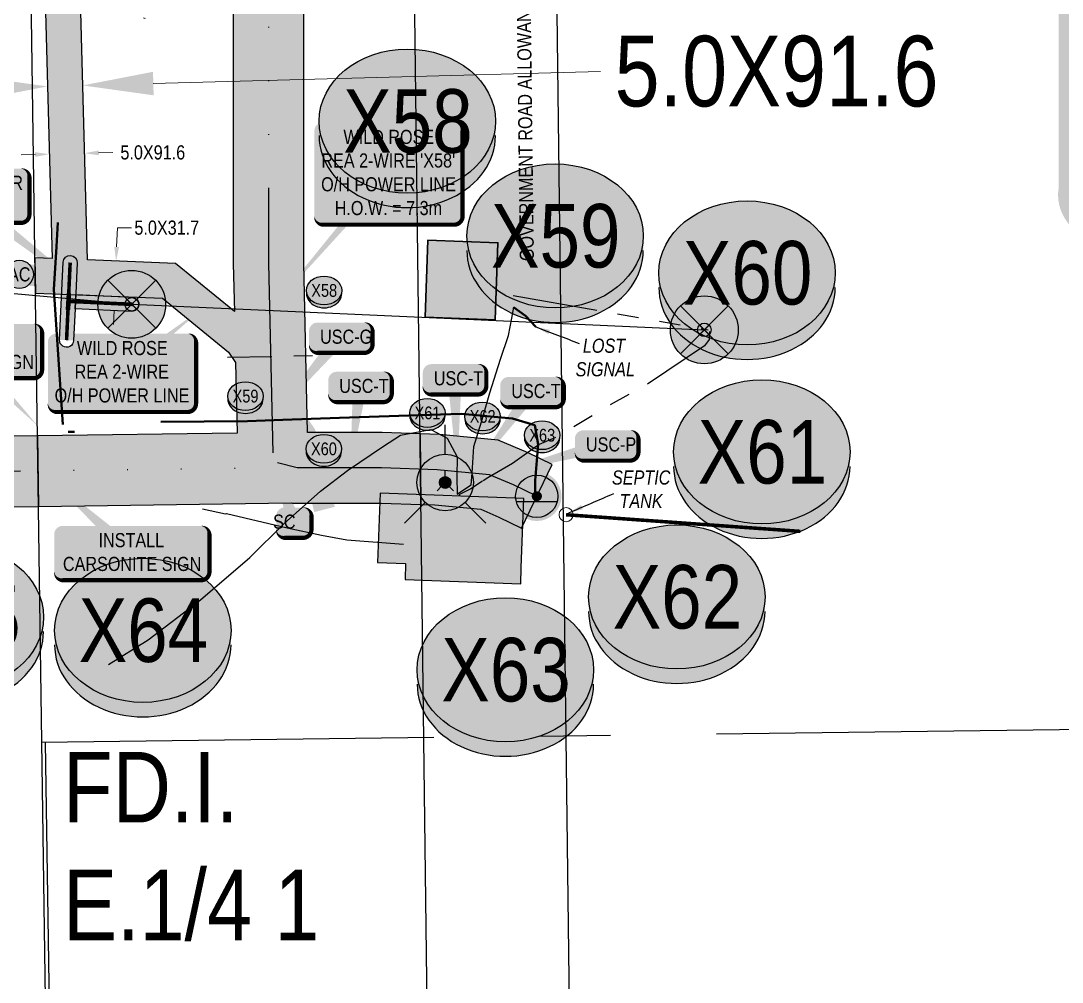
# Model space of a CAD drawing. Extents: x 57693 to 70573, y 5994359 to 6008381.
# Drawn here: x 65153.5 to 65300.9, y 5999302.3 to 5999438.4 of the extents above; entities that cross this region are included whole.
import ezdxf
from ezdxf.enums import TextEntityAlignment as Align

# ---------------------------------------------------------------- set-up
doc = ezdxf.new("R2010")
doc.units = 0
doc.header["$LTSCALE"] = 5
doc.header["$PDSIZE"] = -3
for name, pattern in [('COOP2', [10, 5, -1, 0, -1, 0, -1, 0, -1, 0, -1]), ('DASHDOT', [25.4, 12.7, -6.35, 0, -6.35]), ('foc-QUARTERLINE', [33, 25, -3, 2, -3]), ('foc-TIELINE', [1.875, 1.25, -0.625]), ('POWERLINE5', [7.8, 2.4, -0.6, 0.6, -0.6, 0.6, -0.6, 2.4])]:
    doc.linetypes.add(name, pattern=pattern)
doc.layers.get('Defpoints').update_dxf_attribs({"color": 9})
for name, color, linetype, lineweight in [('AS-GENERAL', 48, 'Continuous', 18), ('AS-RECON EXISTING', 151, 'DASHDOT', 40), ('P-APEX RECON-TWS-T', 104, 'Continuous', 9), ('P-APEX RECON-TWS-T-1000', 104, 'Continuous', 9), ('T-TEXT-1000', 48, 'Continuous', 18)]:
    doc.layers.add(name, color=color, linetype=linetype, lineweight=lineweight)
for name, color, linetype in [('AS-OWNER', 7, 'Continuous'), ('AS-POWER', 104, 'foc-POWER'), ('AS-POWER-EXISTING', 72, 'POWERLINE5'), ('AS-POWER-EXISTING-PP', 72, 'Continuous'), ('AS-POWER-EXISTING-PP-1000', 72, 'Continuous'), ('AS-POWER-T-1000', 104, 'Continuous'), ('AS-RESIDENCE', 14, 'Continuous'), ('AS-ROADS', 254, 'Continuous'), ('AS-SYMBOL', 7, 'Continuous'), ('AS-SYMBOL-1000', 7, 'Continuous'), ('AS-TELEPHONE', 224, 'foc-TEL'), ('CG-NOTES-1000', 7, 'Continuous'), ('L-MON', 1, 'Continuous'), ('L-QSEC', 8, 'foc-QUARTERLINE'), ('L-ROAD-T-1000', 7, 'Continuous'), ('L-SEC', 7, 'Continuous'), ('P-APEX RECON PAY ITEMS-1000', 240, 'Continuous'), ('P-APEX RECON-10m BUFFER', 51, 'COOP2'), ('P-APEX RECON-URBAN', 30, 'COOP2'), ('P-APEX RECON-WORK AREA', 104, 'Continuous'), ('P-BUFFER-PURPLE', 187, 'foc-TIELINE'), ('P-CROSSINGS', 250, 'Continuous'), ('P-CROSSINGS-1000', 250, 'Continuous')]:
    doc.layers.add(name, color=color, linetype=linetype)
for name, color, linetype, true_color in [('AS-RECON EXISTING-T-1000', 7, 'Continuous', 0x7abdff), ('AS-STRUCTURE-H', 7, 'Continuous', 0xa8a8a8), ('P-APEX RECON-TO BE DRILLED-H', 7, 'Continuous', 0xffafe1)]:
    doc.layers.add(name, color=color, linetype=linetype, true_color=true_color)
doc.layers.add('AS-STRUCTURE', color=7, linetype='Continuous', lineweight=30, true_color=0x595959)
doc.styles.add('1.8', font='ARIALN.TTF', dxfattribs={"height": 2})
doc.styles.add('175L', font='ARIALN.TTF', dxfattribs={"height": 10})
doc.styles.add('80', font='ARIALN.TTF', dxfattribs={"height": 10})
doc.styles.add('80CG', font='ARIALN.TTF', dxfattribs={"height": 10})
doc.styles.add('80L', font='ARIALN.TTF', dxfattribs={"height": 10})
doc.styles.add('Crossing', font='ARIALN.TTF', dxfattribs={"height": 10})
doc.styles.add('foc-LtypeFont', font='ARIALN.TTF', dxfattribs={"height": 7.35})
doc.linetypes.add('foc-POWER', pattern='A,6,-1,["P",foc-LtypeFont,S=0.2,R=0,X=-0.625,Y=-0.75],-1.24,4', length=12.24)
doc.linetypes.add('foc-TEL', pattern='A,2,-1,["T",foc-LtypeFont,S=0.2,R=0,X=-0.425,Y=-0.75],-1.24,8', length=12.24)
doc.dimstyles.new('Compass 1 000', dxfattribs={"dimtxt": 1.8, "dimasz": 2, "dimexe": 0.2, "dimexo": 0.0625, "dimgap": 0.5, "dimtad": 0, "dimtih": 1, "dimtoh": 1, "dimzin": 0, "dimdsep": 46, "dimtxsty": '1.8', "dimcen": 0.1, "dimse1": 1, "dimse2": 1, "dimclrd": 256, "dimclrt": 256, "dimaunit": 1, "dimadec": 4, "dimazin": 0, "dimtfac": 0.06, "dimtofl": 0, "dimtmove": 0, "dimatfit": 0, "dimfxl": 0.2, "dimtolj": 1, "dimtzin": 0, "dimlwd": -1, "dimarcsym": 0})
doc.dimstyles.new('Compass 5 000', dxfattribs={"dimscale": 5, "dimtxt": 9, "dimasz": 2, "dimexe": 0.2, "dimexo": 0.0625, "dimgap": 0.5, "dimtad": 0, "dimtih": 1, "dimtoh": 1, "dimzin": 0, "dimdsep": 46, "dimtxsty": '80CG', "dimcen": 0.1, "dimse1": 1, "dimse2": 1, "dimclrd": 256, "dimclrt": 256, "dimaunit": 1, "dimadec": 4, "dimazin": 0, "dimtfac": 0.06, "dimtofl": 0, "dimtmove": 0, "dimatfit": 1, "dimfxl": 0.2, "dimtolj": 1, "dimtzin": 0, "dimlwd": -1, "dimarcsym": 0})

# ---------------------------------------------------------------- blocks, each defined once
blk = doc.blocks.new('POWERPOLE')
h = blk.add_hatch(color=255)
edge = h.paths.add_edge_path()
edge.add_arc((0, 0), 0.96, 0, 360)
at = {"linetype": 'Continuous'}
for p, q in [((0.679, -0.679), (-0.679, 0.679)), ((-0.679, -0.679), (0.679, 0.679))]:
    blk.add_line(p, q, dxfattribs=at)
blk.add_circle((0, 0), 0.96, dxfattribs=at)
blk = doc.blocks.new('*U419')
h = blk.add_hatch(color=255)
h.dxf.hatch_style = 1
edge = h.paths.add_edge_path()
edge.add_arc((0.051, 1.099), 0.2, -2.6538, 177.3462, ccw=False)
edge.add_line((0.251, 1.09), (0.191, -0.209))
edge.add_line((0.191, -0.209), (0.149, -1.108))
edge.add_arc((-0.051, -1.099), 0.2, 177.3462, 357.3462, ccw=False)
edge.add_line((-0.251, -1.09), (-0.149, 1.108))
h = blk.add_hatch(color=255)
h.dxf.hatch_style = 1
edge = h.paths.add_edge_path()
edge.add_arc((1.795, -0.083), 0.2, -92.6538, 87.3462, ccw=False)
edge.add_line((1.786, -0.283), (0.191, -0.209))
edge.add_line((0.191, -0.209), (0.209, 0.191))
edge.add_line((0.209, 0.191), (1.804, 0.117))
at = {"color": 255}
blk.add_lwpolyline([(-0.149, 1.108, -1), (0.251, 1.09), (0.191, -0.209), (0.149, -1.108, -1), (-0.251, -1.09)], format="xyb", close=True, dxfattribs=at)
at = {"color": 72, "const_width": 0.1, "flags": 128}
for points in [[(0.051, 1.099), (-0.051, -1.099)], [(1.795, -0.083), (0, 0)]]:
    blk.add_lwpolyline(points, dxfattribs=at)
at = {"color": 255, "flags": 128}
blk.add_lwpolyline([(1.804, 0.117, -1), (1.786, -0.283), (0.191, -0.209), (0.209, 0.191)], format="xyb", close=True, dxfattribs=at)
blk = doc.blocks.new('*U455')
h = blk.add_hatch(color=59)
edge = h.paths.add_edge_path()
edge.add_line((-76.5, -37), (76.5, -37))
edge.add_arc((76.5, -31), 6, 270, 360)
edge.add_line((82.5, -31), (82.5, 29.5))
edge.add_arc((76.5, 29.5), 6, 0, 90)
edge.add_line((76.5, 35.5), (-76.5, 35.5))
edge.add_arc((-76.5, 29.5), 6, 90, 180)
edge.add_line((-82.5, 29.5), (-82.5, -31))
edge.add_arc((-76.5, -31), 6, 180, 270)
at = {"color": 1, "flags": 128}
blk.add_lwpolyline([(-76.5, -37, 3, 3, 0), (76.5, -37, 3, 3, 0.414214), (82.5, -31, 3, 3, 0), (82.5, 29.5, 3, 0, 0.414214), (76.5, 35.5, 0, 0, 0), (-76.5, 35.5, 0, 0, 0.414214), (-82.5, 29.5, 0, 0, 0), (-82.5, -31, 0, 3, 0.414214)], format="xyseb", close=True, dxfattribs=at)
at = {"color": 1, "style": '80'}
blk.add_attdef('ENTER_TEXT_001', (-35.99, -5), '', height=10, dxfattribs=at)
blk = doc.blocks.new('*D1903')
at = {"layer": 'Defpoints', "color": 0, "transparency": 16777216}
for p in [(65157.23, 5999430.42), (65162.22, 5999430.55), (65162.26, 5999429.25)]:
    blk.add_point(p, dxfattribs=at)
at = {"layer": 'P-APEX RECON-TWS-T', "transparency": 16777216}
for p, q in [((65172.25, 5999429.51), (65235.57, 5999431.21)), ((65147.27, 5999428.84), (65137.27, 5999428.58))]:
    blk.add_line(p, q, dxfattribs=at)
for points in [[(65147.22, 5999430.51), (65147.31, 5999427.18), (65157.26, 5999429.11)], [(65172.21, 5999431.18), (65172.3, 5999427.85), (65162.26, 5999429.25)]]:
    blk.add_solid(points, dxfattribs=at)
at = {"layer": 'P-APEX RECON-TWS-T', "transparency": 16777216, "insert": (65260.5, 5999431.21), "char_height": 10, "attachment_point": 5, "style": '80CG'}
blk.add_mtext('\\A1;5.0X91.6', dxfattribs=at)
blk = doc.blocks.new('*U1904')
at = {"true_color": 0xffffa8}
h = blk.add_hatch(color=51, dxfattribs=at)
edge = h.paths.add_edge_path()
edge.add_line((-16.5, -11.5), (16.5, -11.5))
edge.add_arc((16.5, -5.5), 6, 270, 360)
edge.add_line((22.5, -5.5), (22.5, 4))
edge.add_arc((16.5, 4), 6, 0, 90)
edge.add_line((16.5, 10), (-16.5, 10))
edge.add_arc((-16.5, 4), 6, 90, 180)
edge.add_line((-22.5, 4), (-22.5, -5.5))
edge.add_arc((-16.5, -5.5), 6, 180, 270)
at = {"color": 240, "flags": 128}
blk.add_lwpolyline([(-16.5, -11.5, 3, 3, 0), (16.5, -11.5, 3, 3, 0.414214), (22.5, -5.5, 3, 3, 0), (22.5, 4, 3, 0, 0.414214), (16.5, 10, 0, 0, 0), (-16.5, 10, 0, 0, 0.414214), (-22.5, 4, 0, 0, 0), (-22.5, -5.5, 0, 3, 0.414214)], format="xyseb", close=True, dxfattribs=at)
for points in [[(-81.77, -21.88, 0, 10, 0), (0, 0, 5, 5, 0)], [(11.03, -3.01, 0, 10, 0), (0, 0, 5, 5, 0)]]:
    blk.add_lwpolyline(points, format="xyseb", dxfattribs=at)
at = {"color": 4, "style": '80'}
blk.add_attdef('OTHER_001', (-14.7, -5), '', height=10, dxfattribs=at)
blk = doc.blocks.new('*U1905')
at = {"true_color": 0xffffa8}
h = blk.add_hatch(color=51, dxfattribs=at)
edge = h.paths.add_edge_path()
edge.add_line((-16.5, -11.5), (16.5, -11.5))
edge.add_arc((16.5, -5.5), 6, 270, 360)
edge.add_line((22.5, -5.5), (22.5, 4))
edge.add_arc((16.5, 4), 6, 0, 90)
edge.add_line((16.5, 10), (-16.5, 10))
edge.add_arc((-16.5, 4), 6, 90, 180)
edge.add_line((-22.5, 4), (-22.5, -5.5))
edge.add_arc((-16.5, -5.5), 6, 180, 270)
at = {"color": 240, "flags": 128}
blk.add_lwpolyline([(-16.5, -11.5, 3, 3, 0), (16.5, -11.5, 3, 3, 0.414214), (22.5, -5.5, 3, 3, 0), (22.5, 4, 3, 0, 0.414214), (16.5, 10, 0, 0, 0), (-16.5, 10, 0, 0, 0.414214), (-22.5, 4, 0, 0, 0), (-22.5, -5.5, 0, 3, 0.414214)], format="xyseb", close=True, dxfattribs=at)
for points in [[(-42.25, -57.86, 0, 10, 0), (0, 0, 5, 5, 0)], [(11.03, -3.01, 0, 10, 0), (0, 0, 5, 5, 0)]]:
    blk.add_lwpolyline(points, format="xyseb", dxfattribs=at)
at = {"color": 4, "style": '80'}
blk.add_attdef('OTHER_001', (-14.7, -5), '', height=10, dxfattribs=at)
blk = doc.blocks.new('*U1906')
at = {"true_color": 0xffffa8}
h = blk.add_hatch(color=51, dxfattribs=at)
edge = h.paths.add_edge_path()
edge.add_line((-16.5, -11.5), (16.5, -11.5))
edge.add_arc((16.5, -5.5), 6, 270, 360)
edge.add_line((22.5, -5.5), (22.5, 4))
edge.add_arc((16.5, 4), 6, 0, 90)
edge.add_line((16.5, 10), (-16.5, 10))
edge.add_arc((-16.5, 4), 6, 90, 180)
edge.add_line((-22.5, 4), (-22.5, -5.5))
edge.add_arc((-16.5, -5.5), 6, 180, 270)
at = {"color": 240, "flags": 128}
blk.add_lwpolyline([(-16.5, -11.5, 3, 3, 0), (16.5, -11.5, 3, 3, 0.414214), (22.5, -5.5, 3, 3, 0), (22.5, 4, 3, 0, 0.414214), (16.5, 10, 0, 0, 0), (-16.5, 10, 0, 0, 0.414214), (-22.5, 4, 0, 0, 0), (-22.5, -5.5, 0, 3, 0.414214)], format="xyseb", close=True, dxfattribs=at)
for points in [[(1.87, -66.32, 0, 10, 0), (0, 0, 5, 5, 0)], [(11.03, -3.01, 0, 10, 0), (0, 0, 5, 5, 0)]]:
    blk.add_lwpolyline(points, format="xyseb", dxfattribs=at)
at = {"color": 4, "style": '80'}
blk.add_attdef('OTHER_001', (-14.7, -5), '', height=10, dxfattribs=at)
blk = doc.blocks.new('WAT')
h = blk.add_hatch(color=255)
h.dxf.hatch_style = 1
edge = h.paths.add_edge_path()
edge.add_arc((0, 0), 0.9, 0, 360)
at = {"color": 170}
for p, q in [((0, 0.816), (0, 1.633)), ((-0.577, -0.577), (-1.155, -1.155)), ((0.577, -0.577), (1.155, -1.155))]:
    blk.add_line(p, q, dxfattribs=at)
blk.add_circle((0, 0), 0.8, dxfattribs=at)
blk = doc.blocks.new('*U1907')
at = {"true_color": 0xffffa8}
h = blk.add_hatch(color=51, dxfattribs=at)
edge = h.paths.add_edge_path()
edge.add_line((-16.5, -11.5), (16.5, -11.5))
edge.add_arc((16.5, -5.5), 6, 270, 360)
edge.add_line((22.5, -5.5), (22.5, 4))
edge.add_arc((16.5, 4), 6, 0, 90)
edge.add_line((16.5, 10), (-16.5, 10))
edge.add_arc((-16.5, 4), 6, 90, 180)
edge.add_line((-22.5, 4), (-22.5, -5.5))
edge.add_arc((-16.5, -5.5), 6, 180, 270)
at = {"color": 240, "flags": 128}
blk.add_lwpolyline([(-16.5, -11.5, 3, 3, 0), (16.5, -11.5, 3, 3, 0.414214), (22.5, -5.5, 3, 3, 0), (22.5, 4, 3, 0, 0.414214), (16.5, 10, 0, 0, 0), (-16.5, 10, 0, 0, 0.414214), (-22.5, 4, 0, 0, 0), (-22.5, -5.5, 0, 3, 0.414214)], format="xyseb", close=True, dxfattribs=at)
for points in [[(-6.89, -58.12, 0, 10, 0), (0, 0, 5, 5, 0)], [(11.03, -3.01, 0, 10, 0), (0, 0, 5, 5, 0)]]:
    blk.add_lwpolyline(points, format="xyseb", dxfattribs=at)
at = {"color": 4, "style": '80'}
blk.add_attdef('OTHER_001', (-14.7, -5), '', height=10, dxfattribs=at)
blk = doc.blocks.new('*U1908')
at = {"true_color": 0xffffa8}
h = blk.add_hatch(color=51, dxfattribs=at)
edge = h.paths.add_edge_path()
edge.add_line((-16.5, -11.5), (16.5, -11.5))
edge.add_arc((16.5, -5.5), 6, 270, 360)
edge.add_line((22.5, -5.5), (22.5, 4))
edge.add_arc((16.5, 4), 6, 0, 90)
edge.add_line((16.5, 10), (-16.5, 10))
edge.add_arc((-16.5, 4), 6, 90, 180)
edge.add_line((-22.5, 4), (-22.5, -5.5))
edge.add_arc((-16.5, -5.5), 6, 180, 270)
at = {"color": 240, "flags": 128}
blk.add_lwpolyline([(-16.5, -11.5, 3, 3, 0), (16.5, -11.5, 3, 3, 0.414214), (22.5, -5.5, 3, 3, 0), (22.5, 4, 3, 0, 0.414214), (16.5, 10, 0, 0, 0), (-16.5, 10, 0, 0, 0.414214), (-22.5, 4, 0, 0, 0), (-22.5, -5.5, 0, 3, 0.414214)], format="xyseb", close=True, dxfattribs=at)
for points in [[(-49.86, -59.32, 0, 10, 0), (0, 0, 5, 5, 0)], [(11.03, -3.01, 0, 10, 0), (0, 0, 5, 5, 0)]]:
    blk.add_lwpolyline(points, format="xyseb", dxfattribs=at)
at = {"color": 4, "style": '80'}
blk.add_attdef('OTHER_001', (-14.7, -5), '', height=10, dxfattribs=at)
blk = doc.blocks.new('*U1909')
h = blk.add_hatch(color=255)
h.dxf.hatch_style = 1
edge = h.paths.add_edge_path()
edge.add_arc((0.05, 1.1), 0.2, -2.6538, 177.3462, ccw=False)
edge.add_line((0.25, 1.09), (0.19, -0.21))
edge.add_line((0.19, -0.21), (0.15, -1.11))
edge.add_arc((-0.05, -1.1), 0.2, 177.3462, 357.3462, ccw=False)
edge.add_line((-0.25, -1.09), (-0.15, 1.11))
h = blk.add_hatch(color=255)
h.dxf.hatch_style = 1
edge = h.paths.add_edge_path()
edge.add_arc((8.98, -0.42), 0.2, -92.6538, 87.3462, ccw=False)
edge.add_line((8.97, -0.62), (0.19, -0.21))
edge.add_line((0.19, -0.21), (0.21, 0.19))
edge.add_line((0.21, 0.19), (8.99, -0.22))
at = {"color": 255}
blk.add_lwpolyline([(-0.15, 1.11, -1), (0.25, 1.09), (0.19, -0.21), (0.15, -1.11, -1), (-0.25, -1.09)], format="xyb", close=True, dxfattribs=at)
at = {"color": 72, "const_width": 0.1, "flags": 128}
for points in [[(0.05, 1.1), (-0.05, -1.1)], [(8.98, -0.42), (0, 0)]]:
    blk.add_lwpolyline(points, dxfattribs=at)
at = {"color": 255, "flags": 128}
blk.add_lwpolyline([(8.99, -0.22, -1), (8.97, -0.62), (0.19, -0.21), (0.21, 0.19)], format="xyb", close=True, dxfattribs=at)
blk = doc.blocks.new('*U1187')
h = blk.add_hatch(color=255)
h.dxf.hatch_style = 1
edge = h.paths.add_edge_path()
edge.add_arc((0, 0), 9.99, 0, 360)
at = {"color": 170}
blk.add_circle((0, 0), 9.99, dxfattribs=at)
at = {"color": 170, "style": '175L'}
blk.add_text('AC', height=10, dxfattribs=at).set_placement((0, 0), align=Align.MIDDLE_CENTER)
blk = doc.blocks.new('*U1910')
at = {"true_color": 0xffffa8}
h = blk.add_hatch(color=51, dxfattribs=at)
edge = h.paths.add_edge_path()
edge.add_line((-49, -20), (49, -20))
edge.add_arc((49, -14), 6, 270, 360)
edge.add_line((55, -14), (55, 12.5))
edge.add_arc((49, 12.5), 6, 0, 90)
edge.add_line((49, 18.5), (-49, 18.5))
edge.add_arc((-49, 12.5), 6, 90, 180)
edge.add_line((-55, 12.5), (-55, -14))
edge.add_arc((-49, -14), 6, 180, 270)
at = {"color": 240, "flags": 128}
blk.add_lwpolyline([(-49, -20, 3, 3, 0), (49, -20, 3, 3, 0.414214), (55, -14, 3, 3, 0), (55, 12.5, 3, 0, 0.414214), (49, 18.5, 0, 0, 0), (-49, 18.5, 0, 0, 0.414214), (-55, 12.5, 0, 0, 0), (-55, -14, 0, 3, 0.414214)], format="xyseb", close=True, dxfattribs=at)
for points in [[(-48.71, -55.55, 0, 10, 0), (0, 0, 5, 5, 0)], [(52.12, -53.9, 0, 10, 0), (0, 0, 5, 5, 0)]]:
    blk.add_lwpolyline(points, format="xyseb", dxfattribs=at)
at = {"color": 4, "style": '80'}
blk.add_attdef('OTHER_001', (-14.7, -5), '', height=10, dxfattribs=at)
blk = doc.blocks.new('*U1912')
at = {"true_color": 0xffffa8}
h = blk.add_hatch(color=51, dxfattribs=at)
edge = h.paths.add_edge_path()
edge.add_line((-49, -20), (49, -20))
edge.add_arc((49, -14), 6, 270, 360)
edge.add_line((55, -14), (55, 12.5))
edge.add_arc((49, 12.5), 6, 0, 90)
edge.add_line((49, 18.5), (-49, 18.5))
edge.add_arc((-49, 12.5), 6, 90, 180)
edge.add_line((-55, 12.5), (-55, -14))
edge.add_arc((-49, -14), 6, 180, 270)
at = {"color": 240, "flags": 128}
for points in [[(-63.2, 56.39, 0, 10, 0), (0, 0, 5, 5, 0)], [(11.03, -3.01, 0, 10, 0), (0, 0, 5, 5, 0)]]:
    blk.add_lwpolyline(points, format="xyseb", dxfattribs=at)
blk.add_lwpolyline([(-49, -20, 3, 3, 0), (49, -20, 3, 3, 0.414214), (55, -14, 3, 3, 0), (55, 12.5, 3, 0, 0.414214), (49, 18.5, 0, 0, 0), (-49, 18.5, 0, 0, 0.414214), (-55, 12.5, 0, 0, 0), (-55, -14, 0, 3, 0.414214)], format="xyseb", close=True, dxfattribs=at)
at = {"color": 4, "style": '80'}
blk.add_attdef('OTHER_001', (-14.7, -5), '', height=10, dxfattribs=at)
blk = doc.blocks.new('*U1914')
h = blk.add_hatch(color=255)
edge = h.paths.add_edge_path()
edge.add_line((-46.5, -37), (46.5, -37))
edge.add_arc((46.5, -31), 6, 270, 360)
edge.add_line((52.5, -31), (52.5, 29.5))
edge.add_arc((46.5, 29.5), 6, 0, 90)
edge.add_line((46.5, 35.5), (-46.5, 35.5))
edge.add_arc((-46.5, 29.5), 6, 90, 180)
edge.add_line((-52.5, 29.5), (-52.5, -31))
edge.add_arc((-46.5, -31), 6, 180, 270)
at = {"color": 104, "flags": 128}
blk.add_lwpolyline([(-46.5, -37, 3, 3, 0), (46.5, -37, 3, 3, 0.414214), (52.5, -31, 3, 3, 0), (52.5, 29.5, 3, 0, 0.414214), (46.5, 35.5, 0, 0, 0), (-46.5, 35.5, 0, 0, 0.414214), (-52.5, 29.5, 0, 0, 0), (-52.5, -31, 0, 3, 0.414214)], format="xyseb", close=True, dxfattribs=at)
blk.add_lwpolyline([(-84.16, -97.78, 0, 7.5, 0), (0, 0, 0, 0, 0)], format="xyseb", dxfattribs=at)
at = {"color": 104, "style": '80'}
blk.add_attdef('ENTER_TEXT_001', (-26.85, -4.92), '', height=10, dxfattribs=at)
blk = doc.blocks.new('*U1916')
h = blk.add_hatch(color=255)
edge = h.paths.add_edge_path()
edge.add_line((-46.5, -28.5), (46.5, -28.5))
edge.add_arc((46.5, -22.5), 6, 270, 360)
edge.add_line((52.5, -22.5), (52.5, 21))
edge.add_arc((46.5, 21), 6, 0, 90)
edge.add_line((46.5, 27), (-46.5, 27))
edge.add_arc((-46.5, 21), 6, 90, 180)
edge.add_line((-52.5, 21), (-52.5, -22.5))
edge.add_arc((-46.5, -22.5), 6, 180, 270)
at = {"color": 104, "flags": 128}
blk.add_lwpolyline([(58.2, 45.66, 0, 7.5, 0), (0, 0, 0, 0, 0)], format="xyseb", dxfattribs=at)
blk.add_lwpolyline([(-46.5, -28.5, 3, 3, 0), (46.5, -28.5, 3, 3, 0.414214), (52.5, -22.5, 3, 3, 0), (52.5, 21, 3, 0, 0.414214), (46.5, 27, 0, 0, 0), (-46.5, 27, 0, 0, 0.414214), (-52.5, 21, 0, 0, 0), (-52.5, -22.5, 0, 3, 0.414214)], format="xyseb", close=True, dxfattribs=at)
at = {"color": 104, "style": '80'}
blk.add_attdef('ENTER_TEXT_001', (-26.85, -4.92), '', height=10, dxfattribs=at)
blk = doc.blocks.new('*D1918')
at = {"layer": 'Defpoints', "color": 0, "transparency": 16777216}
for p in [(65157.39, 5999424.19), (65162.39, 5999424.33), (65162.51, 5999419.65)]:
    blk.add_point(p, dxfattribs=at)
at = {"layer": 'P-APEX RECON-TWS-T-1000', "transparency": 16777216}
for p, q in [((65164.51, 5999419.7), (65166.51, 5999419.76)), ((65155.52, 5999419.46), (65153.52, 5999419.41))]:
    blk.add_line(p, q, dxfattribs=at)
for points in [[(65155.51, 5999419.8), (65155.53, 5999419.13), (65157.52, 5999419.52)], [(65164.5, 5999420.04), (65164.52, 5999419.37), (65162.51, 5999419.65)]]:
    blk.add_solid(points, dxfattribs=at)
at = {"layer": 'P-APEX RECON-TWS-T-1000', "transparency": 16777216, "insert": (65171.86, 5999419.76), "char_height": 2, "attachment_point": 5, "style": '1.8'}
blk.add_mtext('\\A1; 5.0X91.6', dxfattribs=at)
blk = doc.blocks.new('*D1919')
at = {"layer": 'Defpoints', "color": 0, "transparency": 16777216}
for p in [(65166.98, 5999404.4), (65172.23, 5999404.19), (65172.03, 5999399.19)]:
    blk.add_point(p, dxfattribs=at)
at = {"layer": 'P-APEX RECON-TWS-T-1000', "transparency": 16777216}
for p, q in [((65167.06, 5999406.4), (65167.17, 5999409.11)), ((65167.17, 5999409.11), (65169.17, 5999409.11)), ((65166.7, 5999397.41), (65166.62, 5999395.41))]:
    blk.add_line(p, q, dxfattribs=at)
for points in [[(65166.73, 5999406.41), (65167.4, 5999406.38), (65166.98, 5999404.4)], [(65166.37, 5999397.42), (65167.04, 5999397.39), (65166.78, 5999399.41)]]:
    blk.add_solid(points, dxfattribs=at)
at = {"layer": 'P-APEX RECON-TWS-T-1000', "transparency": 16777216, "insert": (65174.16, 5999409.11), "char_height": 2, "attachment_point": 5, "style": '1.8'}
blk.add_mtext('\\A1;5.0X31.7', dxfattribs=at)
blk = doc.blocks.new('RISER')
h = blk.add_hatch(color=255)
h.dxf.hatch_style = 1
edge = h.paths.add_edge_path()
edge.add_arc((0, 0), 0.7, 0, 360)
blk.add_hatch(color=13).paths.add_polyline_path([(0.581, -0.15), (-0.581, -0.15, 0.774597)])
at = {"color": 13}
blk.add_line((-0.581, -0.15), (0.581, -0.15), dxfattribs=at)
blk.add_circle((0, 0), 0.6, dxfattribs=at)
blk = doc.blocks.new('xing2')
h = blk.add_hatch(color=50)
h.dxf.hatch_style = 1
edge = h.paths.add_edge_path()
edge.add_ellipse((0, 0), major_axis=(-12.5, 0), ratio=0.816297, start_angle=0, end_angle=360)
h = blk.add_hatch(color=250)
h.dxf.hatch_style = 1
edge = h.paths.add_edge_path()
edge.add_ellipse((0, -2.05), major_axis=(-12.5, 0), ratio=0.816297, start_angle=0, end_angle=180)
edge.add_line((12.5, -2.05), (12.5, 0))
edge.add_ellipse((0, 0), major_axis=(-12.5, 0), ratio=0.816297, start_angle=0, end_angle=180, ccw=False)
edge.add_line((-12.5, 0), (-12.5, -2.05))
at = {"color": 250}
blk.add_ellipse((0, 0), major_axis=(-12.5, 0), ratio=0.816297, dxfattribs=at)
blk.add_ellipse((0, -2.05), major_axis=(-12.5, 0), ratio=0.816297, start_param=0, end_param=3.141593, dxfattribs=at)
at = {"color": 250, "style": 'Crossing'}
blk.add_attdef('CROSSING', text='', height=9, dxfattribs=at).set_placement((0.09, 0.02), align=Align.MIDDLE_CENTER)
at = {"color": 250, "style": 'Crossing', "flags": 1}
for tag, p in [('OWNER', (0.09, -12.49)), ('DESCRIPTION', (0.09, -25.77)), ('LOCATION', (0.09, -39.3)), ('DWG_REF', (0.09, -52.84))]:
    blk.add_attdef(tag, text='', height=9, dxfattribs=at).set_placement(p, align=Align.MIDDLE_CENTER)
blk = doc.blocks.new('*U2143')
at = {"true_color": 0xffffa8}
h = blk.add_hatch(color=51, dxfattribs=at)
edge = h.paths.add_edge_path()
edge.add_line((-41.5, -20), (41.5, -20))
edge.add_arc((41.5, -14), 6, 270, 360)
edge.add_line((47.5, -14), (47.5, 12.5))
edge.add_arc((41.5, 12.5), 6, 0, 90)
edge.add_line((41.5, 18.5), (-41.5, 18.5))
edge.add_arc((-41.5, 12.5), 6, 90, 180)
edge.add_line((-47.5, 12.5), (-47.5, -14))
edge.add_arc((-41.5, -14), 6, 180, 270)
at = {"color": 240, "flags": 128}
blk.add_lwpolyline([(-41.5, -20, 3, 3, 0), (41.5, -20, 3, 3, 0.414214), (47.5, -14, 3, 3, 0), (47.5, 12.5, 3, 0, 0.414214), (41.5, 18.5, 0, 0, 0), (-41.5, 18.5, 0, 0, 0.414214), (-47.5, 12.5, 0, 0, 0), (-47.5, -14, 0, 3, 0.414214)], format="xyseb", close=True, dxfattribs=at)
for points in [[(-32.21, -0.23, 0, 10, 0), (0, 0, 5, 5, 0)], [(98.98, -77.05, 0, 10, 0), (0, 0, 5, 5, 0)]]:
    blk.add_lwpolyline(points, format="xyseb", dxfattribs=at)
at = {"color": 4, "style": '80'}
blk.add_attdef('OTHER_001', (-14.7, -5), '', height=10, dxfattribs=at)
blk = doc.blocks.new('*U2144')
at = {"true_color": 0xffffa8}
h = blk.add_hatch(color=51, dxfattribs=at)
edge = h.paths.add_edge_path()
edge.add_line((-6.5, -11.5), (6.5, -11.5))
edge.add_arc((6.5, -5.5), 6, 270, 360)
edge.add_line((12.5, -5.5), (12.5, 4))
edge.add_arc((6.5, 4), 6, 0, 90)
edge.add_line((6.5, 10), (-6.5, 10))
edge.add_arc((-6.5, 4), 6, 90, 180)
edge.add_line((-12.5, 4), (-12.5, -5.5))
edge.add_arc((-6.5, -5.5), 6, 180, 270)
at = {"color": 240, "flags": 128}
for points in [[(-14.66, 42.59, 0, 10, 0), (0, 0, 5, 5, 0)], [(11.03, -3.01, 0, 10, 0), (0, 0, 5, 5, 0)]]:
    blk.add_lwpolyline(points, format="xyseb", dxfattribs=at)
blk.add_lwpolyline([(-6.5, -11.5, 3, 3, 0), (6.5, -11.5, 3, 3, 0.414214), (12.5, -5.5, 3, 3, 0), (12.5, 4, 3, 0, 0.414214), (6.5, 10, 0, 0, 0), (-6.5, 10, 0, 0, 0.414214), (-12.5, 4, 0, 0, 0), (-12.5, -5.5, 0, 3, 0.414214)], format="xyseb", close=True, dxfattribs=at)
at = {"color": 4, "style": '80'}
blk.add_attdef('OTHER_001', (-14.7, -5), '', height=10, dxfattribs=at)

msp = doc.modelspace()

# ---------------------------------------------------------------- hatches: boundary and pattern name
at = {"layer": 'AS-STRUCTURE-H'}
h = msp.add_hatch(color=256, dxfattribs=at)
h.dxf.hatch_style = 1
h.paths.add_polyline_path([(65210.721, 5999396.458), (65211.118, 5999407.342), (65221.055, 5999406.979), (65220.657, 5999396.095)])
h = msp.add_hatch(color=256, dxfattribs=at)
h.dxf.hatch_style = 1
h.paths.add_polyline_path([(65207.974, 5999361.605), (65207.89, 5999359.313), (65224.277, 5999358.715), (65224.36, 5999361.007), (65224.718, 5999370.795), (65204.371, 5999371.538), (65204.013, 5999361.749)])
at = {"layer": 'P-APEX RECON-10m BUFFER'}
h = msp.add_hatch(color=256, dxfattribs=at)
h.dxf.hatch_style = 1
h.paths.add_polyline_path([(65155.993, 5999369.678), (65191.838, 5999370.159), (65191.98, 5999370.121), (65204.496, 5999370.126), (65210.149, 5999369.941), (65210.024, 5999379.943), (65204.657, 5999380.118), (65194.105, 5999380.115), (65193.571, 5999404.109), (65193.529, 5999477.256), (65197.391, 5999477.258), (65197.379, 5999497.243), (65177.394, 5999497.232), (65177.398, 5999490.323), (65155.858, 5999481.629), (65157.914, 5999404.761), (65155.489, 5999404.858), (65155.56, 5999399.855), (65173.531, 5999399.135), (65182.884, 5999391.502), (65183.889, 5999390.024), (65184.111, 5999380.049), (65155.85, 5999379.67)])
h.paths.add_polyline_path([(65183.728, 5999397.262), (65175.398, 5999404.06), (65162.917, 5999404.561), (65160.945, 5999478.295), (65177.401, 5999484.936), (65177.406, 5999477.247), (65183.537, 5999477.25), (65183.579, 5999403.995)], flags=16)
h = msp.add_hatch(color=256, dxfattribs=at)
h.dxf.hatch_style = 1
h.paths.add_polyline_path([(65210.149, 5999369.941), (65212.125, 5999369.877), (65218.605, 5999369.261), (65221.164, 5999368.166), (65224.365, 5999366.608), (65228.738, 5999375.593), (65225.319, 5999377.257), (65221.102, 5999379.062), (65212.761, 5999379.854), (65210.024, 5999379.943)])
h = msp.add_hatch(color=256, dxfattribs=at)
h.dxf.hatch_style = 1
h.paths.add_polyline_path([(65135.89, 5999369.408), (65155.993, 5999369.678), (65155.85, 5999379.67), (65135.746, 5999379.4)])
at = {"layer": 'P-APEX RECON-TO BE DRILLED-H'}
h = msp.add_hatch(color=256, dxfattribs=at)
h.dxf.hatch_style = 1
h.paths.add_polyline_path([(65224.365, 5999366.608), (65221.164, 5999368.166), (65218.605, 5999369.261), (65212.125, 5999369.877), (65204.496, 5999370.126), (65191.98, 5999370.121), (65191.838, 5999370.159), (65096.447, 5999368.879), (65096.313, 5999378.87), (65184.111, 5999380.049), (65183.579, 5999403.995), (65183.531, 5999487.168), (65189.592, 5999494.366), (65193.52, 5999492.902), (65193.571, 5999404.109), (65194.105, 5999380.115), (65204.657, 5999380.118), (65212.761, 5999379.854), (65221.102, 5999379.062), (65225.319, 5999377.257), (65228.738, 5999375.593)])

# ---------------------------------------------------------------- linework, layer by layer
at = {"layer": 'AS-GENERAL', "const_width": 0.5, "flags": 128}
msp.add_lwpolyline([(65230.697, 5999368.491), (65263.868, 5999366.136)], dxfattribs=at)
at = {"layer": 'AS-GENERAL'}
msp.add_circle((65230.7, 5999368.5), 0.999, dxfattribs=at)
at = {"layer": 'AS-POWER', "flags": 128}
for points in [[(65134.74, 5999401.405), (65169.202, 5999398.273), (65250.269, 5999394.654)], [(65179.236, 5999369.341), (65182.48, 5999368.621), (65182.608, 5999368.665), (65191.212, 5999366.655), (65196.069, 5999365.605), (65199.669, 5999364.955), (65207.658, 5999364.305)]]:
    msp.add_lwpolyline(points, dxfattribs=at)
at = {"layer": 'AS-POWER-EXISTING'}
msp.add_line((65223.226, 5999399.535), (65250.824, 5999394.67), dxfattribs=at)
at = {"layer": 'AS-POWER-EXISTING', "flags": 128}
msp.add_lwpolyline([(65250.992, 5999394.407), (65250.945, 5999393.273), (65250.302, 5999392.382), (65242.357, 5999387.07), (65236.396, 5999383.711), (65229.491, 5999379.529), (65226.907, 5999378.413), (65223.114, 5999375.747), (65219.637, 5999373.725), (65217.222, 5999372.144), (65215.519, 5999371.31), (65215.594, 5999371.277)], dxfattribs=at)
at = {"layer": 'AS-RECON EXISTING', "flags": 128}
for points in [[(65197.876, 5999530.063), (65197.878, 5999530.076), (65192.103, 5999506.919), (65189.057, 5999494.757), (65187.909, 5999489.91), (65186.494, 5999485.125), (65183.448, 5999474.765), (65171.714, 5999440.317), (65169.086, 5999434.552), (65166.331, 5999429.019), (65162.403, 5999422.929), (65160.447, 5999418.836), (65158.95, 5999413.927), (65158.545, 5999406.457), (65158.172, 5999400.361), (65159.452, 5999381.252)], [(65226.299, 5999370.868), (65226.326, 5999373.353), (65226.739, 5999378.427), (65226.293, 5999381.176), (65223.11, 5999382.094), (65215.888, 5999382.751), (65208.442, 5999382.532), (65198.638, 5999382.185), (65190.583, 5999381.941), (65185.612, 5999381.721), (65171.534, 5999381.635), (65161.256, 5999381.08), (65150.722, 5999381.023), (65142.156, 5999380.732), (65134.58, 5999380.523), (65125.149, 5999380.822), (65113.603, 5999381.811), (65105.119, 5999382.045), (65091.581, 5999382.152), (65078.677, 5999382.167), (65070.331, 5999381.891), (65057.718, 5999382.038), (65049.979, 5999381.314), (65045.654, 5999379.577), (65041.234, 5999373.755), (65038.626, 5999366.354), (65038.205, 5999361.489), (65038.213, 5999354.175), (65038.432, 5999341.856), (65038.648, 5999337.05)], [(65160.203, 5999380.206), (65160.767, 5999380.211), (65161.078, 5999380.213)]]:
    msp.add_lwpolyline(points, dxfattribs=at)
at = {"layer": 'AS-RECON EXISTING', "color": 240, "flags": 128}
msp.add_lwpolyline([(65223.261, 5999397.872), (65224.973, 5999396.627), (65226.425, 5999395.066)], dxfattribs=at)
at = {"layer": 'AS-RESIDENCE'}
msp.add_lwpolyline([(65207.974, 5999361.605), (65207.89, 5999359.313), (65224.277, 5999358.715), (65224.36, 5999361.007), (65224.718, 5999370.795), (65204.371, 5999371.538), (65204.013, 5999361.749)], close=True, dxfattribs=at)
at = {"layer": 'AS-ROADS', "const_width": 2.998, "flags": 128}
msp.add_lwpolyline([(65196.496, 5999369.235), (65193.77, 5999379.936), (65184.746, 5999393.207), (65174.465, 5999401.598), (65144.522, 5999402.798)], dxfattribs=at)
at = {"layer": 'AS-STRUCTURE'}
msp.add_lwpolyline([(65210.721, 5999396.458), (65211.118, 5999407.342), (65221.055, 5999406.979), (65220.657, 5999396.095)], close=True, dxfattribs=at)
at = {"layer": 'AS-TELEPHONE', "flags": 128}
for points in [[(65165.888, 5999347.276), (65171.517, 5999350.791), (65178.946, 5999356.435), (65185.897, 5999362.447), (65190.778, 5999367.244), (65195.902, 5999371.803), (65199.741, 5999374.731), (65204.823, 5999378.203), (65207.232, 5999379.771), (65211.527, 5999380.562), (65213.878, 5999379.325), (65215.294, 5999376.68), (65215.245, 5999373.837), (65215.259, 5999371.397), (65215.749, 5999371.738), (65217.247, 5999372.723), (65217.388, 5999374.354), (65217.623, 5999378.145), (65218.708, 5999381.627), (65219.886, 5999385.724), (65221.399, 5999390.515), (65222.554, 5999393.864), (65223.017, 5999396.334), (65223.321, 5999397.877)], [(65179.661, 5997707.559), (65168.779, 5998511.664), (65157.007, 5999336.261)]]:
    msp.add_lwpolyline(points, dxfattribs=at)
at = {"layer": 'L-QSEC', "flags": 128}
msp.add_lwpolyline([(66036.929, 5999347.067), (65156.423, 5999336.258)], dxfattribs=at)
at = {"layer": 'L-SEC', "flags": 128}
for points in [[(65156.47, 5999336.368), (65144.959, 6000139.807)], [(65210.564, 5999336.64), (65204.5, 5999823.222)], [(65224.597, 5999823.49), (65230.662, 5999336.9)], [(65167.951, 5998531.758), (65156.47, 5999336.367)], [(65220.399, 5998547.42), (65210.564, 5999336.64)], [(65230.662, 5999336.9), (65240.498, 5998547.676)]]:
    msp.add_lwpolyline(points, dxfattribs=at)
at = {"layer": 'P-APEX RECON-URBAN', "ltscale": 1.5, "flags": 128}
for points in [[(65187.848, 5999489.684), (65188.526, 5999489.431), (65188.575, 5999404.052), (65189.218, 5999375.121), (65096.38, 5999373.874), (65098.043, 5999255.225), (65097.883, 5999190.187), (65106.603, 5999147.223), (65112.087, 5998771.098), (65096.097, 5998722.167), (65104.701, 5998696.615), (65106.066, 5998598.436), (65107.958, 5998464.989)], [(65226.552, 5999371.1), (65223.241, 5999372.712), (65219.853, 5999374.161), (65212.443, 5999374.865), (65204.577, 5999375.122), (65192.633, 5999375.118), (65189.221, 5999376.026)]]:
    msp.add_lwpolyline(points, dxfattribs=at)
at = {"layer": 'P-APEX RECON-WORK AREA', "flags": 128}
for points in [[(65155.993, 5999369.678), (65191.838, 5999370.159), (65191.98, 5999370.121), (65204.496, 5999370.126), (65210.149, 5999369.941), (65210.024, 5999379.943), (65204.657, 5999380.118), (65194.105, 5999380.115), (65193.571, 5999404.109), (65193.529, 5999477.256), (65197.391, 5999477.258), (65197.379, 5999497.243), (65177.394, 5999497.232), (65177.398, 5999490.323), (65155.858, 5999481.629), (65157.914, 5999404.761), (65155.489, 5999404.858), (65155.56, 5999399.855), (65173.531, 5999399.135), (65182.884, 5999391.502), (65183.889, 5999390.024), (65184.111, 5999380.049), (65155.85, 5999379.67)], [(65183.728, 5999397.262), (65175.398, 5999404.06), (65162.917, 5999404.561), (65160.945, 5999478.295), (65177.401, 5999484.936), (65177.406, 5999477.247), (65183.537, 5999477.25), (65183.579, 5999403.995), (65183.728, 5999397.262)], [(65210.149, 5999369.941), (65212.125, 5999369.877), (65218.605, 5999369.261), (65221.164, 5999368.166), (65224.365, 5999366.608), (65228.738, 5999375.593), (65225.319, 5999377.257), (65221.102, 5999379.062), (65212.761, 5999379.854), (65210.024, 5999379.943)], [(65135.89, 5999369.408), (65155.993, 5999369.678), (65155.85, 5999379.67), (65135.746, 5999379.4)]]:
    msp.add_lwpolyline(points, close=True, dxfattribs=at)
at = {"layer": 'P-BUFFER-PURPLE'}
msp.add_line((65182.775, 5999390.769), (65194.772, 5999391.035), dxfattribs=at)

# ---------------------------------------------------------------- block references
at = {"layer": 'AS-OWNER', "xscale": 0.999252397, "yscale": 0.999252397, "zscale": 0.999252397, "rotation": 359.9999884413987}
msp.add_blockref('*U455', (65382.87, 5999445.657), dxfattribs=at)
at = {"layer": 'AS-POWER-EXISTING-PP', "xscale": 4.999999999999973, "yscale": 4.999999999999973, "zscale": 4.999999999999973}
for p in [(65169.202, 5999398.273), (65250.269, 5999394.654)]:
    msp.add_blockref('POWERPOLE', p, dxfattribs=at)
at = {"layer": 'AS-POWER-EXISTING-PP-1000', "xscale": 0.9985053529102428, "yscale": 0.9985053529102428, "zscale": 0.9985053529102428}
for p in [(65169.202, 5999398.273), (65250.269, 5999394.654)]:
    msp.add_blockref('POWERPOLE', p, dxfattribs=at)
at = {"layer": 'AS-POWER-T-1000'}
ref = msp.add_blockref('*U1914', (65205.551, 5999416.932), dxfattribs=dict(at, xscale=0.199850479399999, yscale=0.199850479399999, zscale=0.199850479399999))
ref.add_attrib('ENTER_TEXT_001', 'WILD ROSE', (65199.173, 5999420.968), dxfattribs={"layer": '0', "color": 104, "height": 1.9985, "style": '80'})
ref.add_attrib('ENTER_TEXT_002', "REA 2-WIRE 'X58'", (65196.049, 5999417.629), dxfattribs={"layer": '0', "color": 104, "height": 1.9985, "style": '80'})
ref.add_attrib('ENTER_TEXT_003', 'O/H POWER LINE', (65196.014, 5999414.263), dxfattribs={"layer": '0', "color": 104, "height": 1.9985, "style": '80'})
ref.add_attrib('ENTER_TEXT_004', 'H.O.W. = 7.3m', (65197.934, 5999410.897), dxfattribs={"layer": '0', "color": 104, "height": 1.9985, "style": '80'})
ref = msp.add_blockref('*U1916', (65167.813, 5999388.729), dxfattribs=dict(at, xscale=0.199850479399999, yscale=0.199850479399999, zscale=0.199850479399999))
ref.add_attrib('ENTER_TEXT_001', 'WILD ROSE', (65161.435, 5999391.082), dxfattribs={"layer": '0', "color": 104, "height": 1.9985, "style": '80'})
ref.add_attrib('ENTER_TEXT_002', 'REA 2-WIRE', (65161.109, 5999387.743), dxfattribs={"layer": '0', "color": 104, "height": 1.9985, "style": '80'})
ref.add_attrib('ENTER_TEXT_003', 'O/H POWER LINE', (65158.276, 5999384.377), dxfattribs={"layer": '0', "color": 104, "height": 1.9985, "style": '80'})
at = {"layer": 'AS-SYMBOL'}
for name, p, xscale, yscale, zscale in [('*U419', (65160.227, 5999398.689), 4.999999999999973, 4.999999999999973, 4.999999999999973), ('WAT', (65213.58, 5999373.05), 4.996261984999982, 4.996261984999982, 4.996261984999982), ('RISER', (65226.552, 5999371.1), 4.996261984999982, 4.996261984999982, 4.996261984999982)]:
    msp.add_blockref(name, p, dxfattribs=dict(at, xscale=xscale, yscale=yscale, zscale=zscale))
at = {"layer": 'AS-SYMBOL-1000', "xscale": 0.9985053529102428, "yscale": 0.9985053529102428, "zscale": 0.9985053529102428}
for name, p in [('*U1909', (65160.234, 5999398.689)), ('WAT', (65213.58, 5999373.05)), ('RISER', (65226.552, 5999371.1))]:
    msp.add_blockref(name, p, dxfattribs=at)
at = {"layer": 'CG-NOTES-1000', "xscale": 0.1998504793999991, "yscale": 0.1998504793999991, "zscale": 0.1998504793999991}
msp.add_blockref('*U1187', (65153.271, 5999402.513), dxfattribs=at)
at = {"layer": 'P-APEX RECON PAY ITEMS-1000'}
ref = msp.add_blockref('*U2143', (65145.22, 5999413.789), dxfattribs=dict(at, xscale=0.199850479399999, yscale=0.199850479399999, zscale=0.199850479399999))
ref.add_attrib('OTHER_001', 'DO NOT ENTER', (65136.501, 5999414.472), dxfattribs={"layer": '0', "color": 4, "height": 1.9985, "style": '80'})
ref.add_attrib('OTHER_002', 'LOW WIRE', (65139.285, 5999411.106), dxfattribs={"layer": '0', "color": 4, "height": 1.9985, "style": '80'})
ref = msp.add_blockref('*U1910', (65145.515, 5999391.801), dxfattribs=dict(at, xscale=0.199850479399999, yscale=0.199850479399999, zscale=0.199850479399999))
ref.add_attrib('OTHER_001', 'REMOVE', (65140.527, 5999392.485), dxfattribs={"layer": '0', "color": 4, "height": 1.9985, "style": '80'})
ref.add_attrib('OTHER_002', 'CARSONITE SIGN', (65135.761, 5999389.118), dxfattribs={"layer": '0', "color": 4, "height": 1.9985, "style": '80'})
at = {"layer": 'P-APEX RECON PAY ITEMS-1000', "xscale": 0.1998504793999991, "yscale": 0.1998504793999991, "zscale": 0.1998504793999991}
for name, p, values in [('*U1908', (65198.803, 5999393.69), {'OTHER_001': 'USC-G'}), ('*U1907', (65201.517, 5999386.725), {'OTHER_001': 'USC-T'}), ('*U1906', (65214.906, 5999387.804), {'OTHER_001': 'USC-T'}), ('*U1905', (65225.874, 5999386.004), {'OTHER_001': 'USC-T'}), ('*U1904', (65236.442, 5999378.443), {'OTHER_001': 'USC-P'}), ('*U2144', (65192.151, 5999367.514), {'OTHER_001': 'SC'})]:
    msp.add_blockref(name, p, dxfattribs=at).add_auto_attribs(values)
at = {"layer": 'P-APEX RECON PAY ITEMS-1000'}
ref = msp.add_blockref('*U1912', (65169.21, 5999363.211), dxfattribs=dict(at, xscale=0.199850479399999, yscale=0.199850479399999, zscale=0.199850479399999))
ref.add_attrib('OTHER_001', 'INSTALL', (65164.5, 5999363.894), dxfattribs={"layer": '0', "color": 4, "height": 1.9985, "style": '80'})
ref.add_attrib('OTHER_002', 'CARSONITE SIGN', (65159.457, 5999360.528), dxfattribs={"layer": '0', "color": 4, "height": 1.9985, "style": '80'})
at = {"layer": 'P-CROSSINGS', "xscale": 0.999252397, "yscale": 0.999252397, "zscale": 0.999252397}
for p, values in [((65208.213, 5999424.199), {'CROSSING': 'X58'}), ((65229.142, 5999407.949), {'CROSSING': 'X59'}), ((65256.317, 5999402.713), {'CROSSING': 'X60'}), ((65258.41, 5999377.383), {'CROSSING': 'X61'}), ((65246.371, 5999356.858), {'CROSSING': 'X62'}), ((65144.213, 5999354.005), {'CROSSING': 'X65'}), ((65170.763, 5999352.128), {'CROSSING': 'X64'}), ((65222.104, 5999346.544), {'CROSSING': 'X63'})]:
    msp.add_blockref('xing2', p, dxfattribs=at).add_auto_attribs(values)
at = {"layer": 'P-CROSSINGS-1000', "xscale": 0.1998504793999991, "yscale": 0.1998504793999991, "zscale": 0.1998504793999991}
for p, values in [((65196.429, 5999400.227), {'CROSSING': 'X58'}), ((65185.293, 5999385.275), {'CROSSING': 'X59'}), ((65211.061, 5999382.899), {'CROSSING': 'X61'}), ((65218.865, 5999382.397), {'CROSSING': 'X62'}), ((65227.302, 5999379.744), {'CROSSING': 'X63'}), ((65196.393, 5999377.814), {'CROSSING': 'X60'})]:
    msp.add_blockref('xing2', p, dxfattribs=at).add_auto_attribs(values)

# ---------------------------------------------------------------- texts
at = {"layer": 'AS-RECON EXISTING-T-1000', "color": 240, "linetype": 'Continuous', "insert": (65231.959, 5999393.411), "char_height": 1.9985, "attachment_point": 1, "style": '80'}
msp.add_mtext_dynamic_manual_height_columns('\\pi1.1153;{\\fArial Narrow|b0|i1|c0|p18;LOST\\P\\pi0.094226;SIGNAL}', width=8.35015, gutter_width=44.962, heights=[0], dxfattribs=at)
at = {"layer": 'L-MON', "insert": (65159.489, 5999334.928), "char_height": 9.9925, "attachment_point": 1, "style": '175L'}
msp.add_mtext_dynamic_manual_height_columns('FD.I.\\PE.1/4 1', width=34.28827, gutter_width=50, heights=[0], dxfattribs=at)
at = {"layer": 'L-ROAD-T-1000', "style": '80L'}
msp.add_text('GOVERNMENT ROAD ALLOWANCE', height=1.9985, rotation=90.69564, dxfattribs=at).set_placement((65224.911, 5999423.715), align=Align.MIDDLE_CENTER)
at = {"layer": 'T-TEXT-1000', "insert": (65237.103, 5999374.763), "char_height": 1.9985, "attachment_point": 1, "style": '175L'}
msp.add_mtext_dynamic_manual_height_columns('\\pi0.094213;{\\fArial Narrow|b0|i1|c0|p34;SEPTIC\\P\\pi1.1616;TANK}', width=8.31332, gutter_width=50, heights=[0], dxfattribs=at)

# ---------------------------------------------------------------- dimensions: what is measured, and where the dimension line sits
at = {"layer": 'P-APEX RECON-TWS-T'}
dim = msp.add_linear_dim(base=(65162.257, 5999429.246), p1=(65157.228, 5999430.419), p2=(65162.222, 5999430.552), angle=1.53224, text='5.0X91.6', dimstyle='Compass 5 000', dxfattribs=at)
dim.commit()
dim.dimension.update_dxf_attribs({"geometry": '*D1903', "text_midpoint": (65260.502, 5999431.207), "dimtype": 161})
at = {"layer": 'P-APEX RECON-TWS-T-1000'}
for base, p1, p2, angle, text, picture, middle in [((65162.514, 5999419.65), (65157.394, 5999424.195), (65162.389, 5999424.328), 1.53224, ' 5.0X91.6', '*D1918', (65171.863, 5999419.757)), ((65166.983, 5999404.398), (65172.031, 5999399.195), (65172.232, 5999404.187), 87.70451, '5.0X31.7', '*D1919', (65174.159, 5999409.113))]:
    dim = msp.add_linear_dim(base=base, p1=p1, p2=p2, angle=angle, text=text, dimstyle='Compass 1 000', dxfattribs=at)
    dim.commit()
    dim.dimension.update_dxf_attribs({"geometry": picture, "text_midpoint": middle, "dimtype": 161})

# ---------------------------------------------------------------- leaders
at = {"layer": 'AS-RECON EXISTING-T-1000', "color": 240, "linetype": 'Continuous', "path_type": 1}
msp.add_leader([(65226.425, 5999395.066), (65232.568, 5999392.732)], dimstyle='Compass 1 000', override={"dimgap": 0.5, "dimtad": 0, "dimclrd": 240}, dxfattribs=at)
at = {"layer": 'T-TEXT-1000', "path_type": 1}
msp.add_leader([(65231.105, 5999368.77), (65237.439, 5999371.482)], dimstyle='Compass 1 000', override={"dimgap": 0.5, "dimtad": 0}, dxfattribs=at)

doc.saveas('drawing.dxf')
